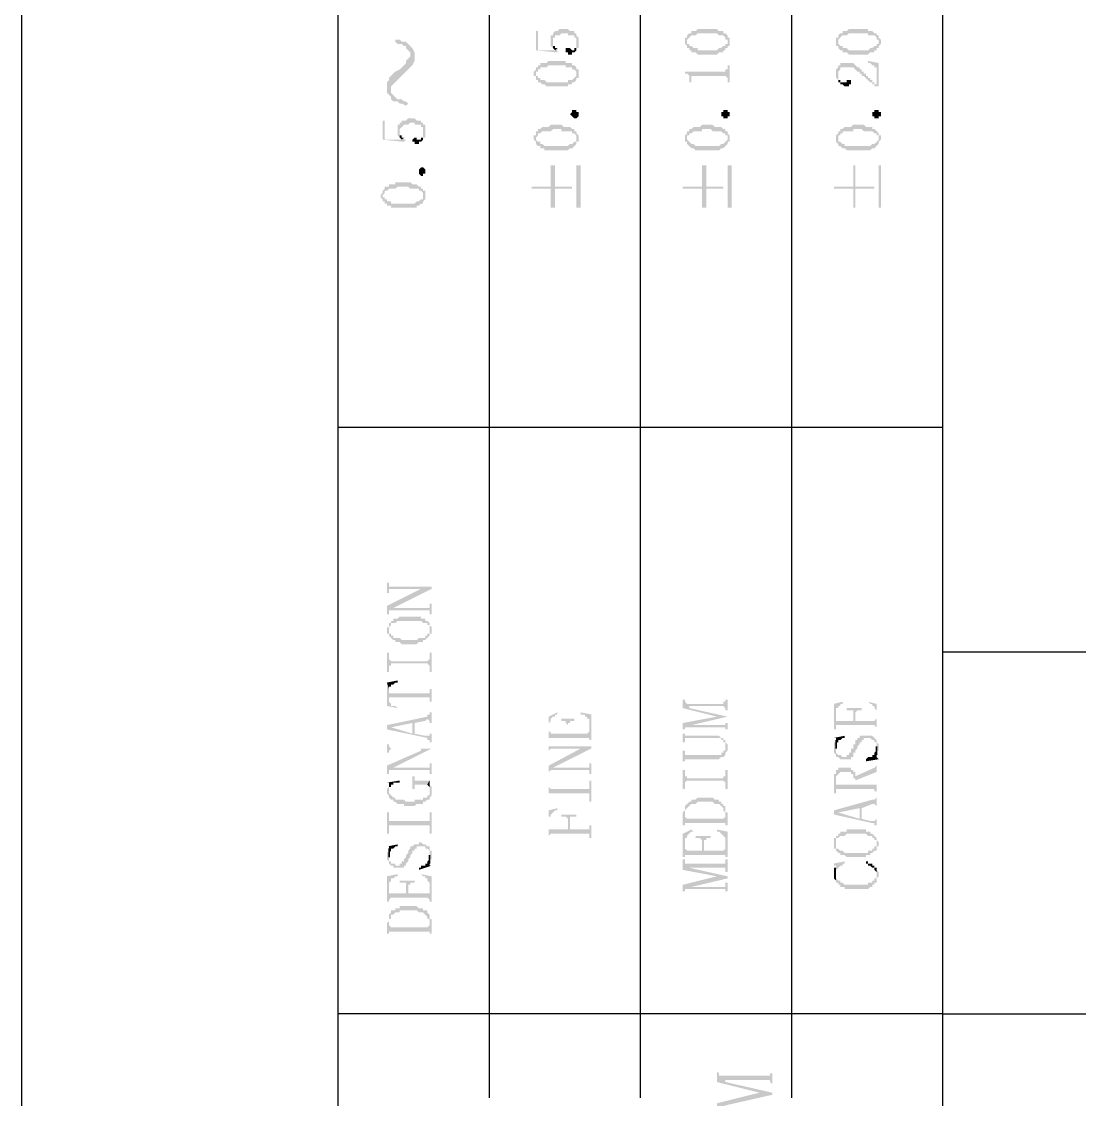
# Model space of a CAD drawing. Header units: inches. Extents: x 3613 to 8393, y -2205 to -794.
# Drawn here: x 6219.93 to 6242.36, y -1160.09 to -1137.24 of the extents above; entities that cross this region are included whole.
import ezdxf

# ---------------------------------------------------------------- set-up
doc = ezdxf.new("R2010")
doc.units = ezdxf.units.IN
doc.header["$MEASUREMENT"] = 0

msp = doc.modelspace()

# ---------------------------------------------------------------- hatches: boundary and pattern name
at = {"transparency": 33554559}
for points in [[(6230.836, -1137.444), (6230.836, -1137.851), (6231.288, -1137.896), (6231.288, -1137.851), (6231.288, -1137.805), (6231.242, -1137.851), (6230.881, -1137.851), (6230.881, -1137.444)], [(6231.152, -1137.625), (6231.152, -1137.715), (6231.152, -1137.76), (6231.152, -1137.76), (6231.197, -1137.805), (6231.197, -1137.67), (6231.197, -1137.58), (6231.242, -1137.58), (6231.242, -1137.535), (6231.333, -1137.535), (6231.378, -1137.489), (6231.513, -1137.489), (6231.513, -1137.535), (6231.649, -1137.535), (6231.649, -1137.58), (6231.694, -1137.58), (6231.694, -1137.625), (6231.694, -1137.67), (6231.694, -1137.805), (6231.739, -1137.805), (6231.739, -1137.76), (6231.739, -1137.67), (6231.739, -1137.625), (6231.739, -1137.58), (6231.694, -1137.535), (6231.694, -1137.489), (6231.649, -1137.489), (6231.649, -1137.444), (6231.558, -1137.444), (6231.513, -1137.399), (6231.333, -1137.399), (6231.288, -1137.444), (6231.242, -1137.444), (6231.197, -1137.489), (6231.197, -1137.535), (6231.152, -1137.535), (6231.152, -1137.58)], [(6233.995, -1137.67), (6233.995, -1137.715), (6233.995, -1137.715), (6234.041, -1137.76), (6234.041, -1137.805), (6234.041, -1137.67), (6234.041, -1137.625), (6234.041, -1137.625), (6234.086, -1137.58), (6234.086, -1137.58), (6234.131, -1137.535), (6234.221, -1137.535), (6234.266, -1137.489), (6234.672, -1137.489), (6234.718, -1137.535), (6234.808, -1137.535), (6234.853, -1137.58), (6234.853, -1137.625), (6234.898, -1137.625), (6234.898, -1137.67), (6234.898, -1137.535), (6234.898, -1137.535), (6234.853, -1137.489), (6234.808, -1137.489), (6234.808, -1137.444), (6234.718, -1137.444), (6234.672, -1137.399), (6234.266, -1137.399), (6234.221, -1137.444), (6234.131, -1137.444), (6234.131, -1137.489), (6234.086, -1137.489), (6234.041, -1137.535), (6234.041, -1137.58), (6233.995, -1137.58), (6233.995, -1137.625), (6233.995, -1137.625)], [(6237.2, -1137.67), (6237.2, -1137.715), (6237.2, -1137.76), (6237.245, -1137.76), (6237.245, -1137.805), (6237.245, -1137.67), (6237.245, -1137.625), (6237.245, -1137.625), (6237.29, -1137.58), (6237.29, -1137.58), (6237.335, -1137.535), (6237.426, -1137.535), (6237.471, -1137.489), (6237.877, -1137.489), (6237.877, -1137.535), (6238.012, -1137.535), (6238.057, -1137.58), (6238.057, -1137.625), (6238.102, -1137.625), (6238.102, -1137.67), (6238.102, -1137.535), (6238.057, -1137.535), (6238.057, -1137.489), (6238.012, -1137.489), (6237.967, -1137.444), (6237.877, -1137.444), (6237.877, -1137.399), (6237.471, -1137.399), (6237.426, -1137.444), (6237.335, -1137.444), (6237.335, -1137.489), (6237.29, -1137.489), (6237.245, -1137.535), (6237.245, -1137.58), (6237.2, -1137.58), (6237.2, -1137.625), (6237.2, -1137.625)], [(6227.857, -1137.67), (6227.857, -1137.67), (6227.903, -1137.715), (6227.993, -1137.715), (6228.038, -1137.76), (6228.083, -1137.76), (6228.083, -1137.805), (6228.128, -1137.851), (6228.173, -1137.896), (6228.173, -1138.212), (6228.173, -1138.212), (6228.219, -1138.166), (6228.264, -1138.076), (6228.264, -1137.896), (6228.219, -1137.805), (6228.173, -1137.76), (6228.173, -1137.76), (6228.128, -1137.715), (6228.083, -1137.67), (6227.993, -1137.67), (6227.948, -1137.625), (6227.857, -1137.625)], [(6231.197, -1137.805), (6231.197, -1137.805), (6231.242, -1137.851), (6231.242, -1137.851), (6231.288, -1137.805), (6231.242, -1137.805), (6231.242, -1137.76), (6231.197, -1137.76), (6231.197, -1137.715), (6231.197, -1137.67)], [(6231.468, -1137.851), (6231.468, -1137.896), (6231.513, -1137.896), (6231.513, -1137.941), (6231.603, -1137.941), (6231.603, -1137.896), (6231.649, -1137.896), (6231.694, -1137.851), (6231.694, -1137.67), (6231.694, -1137.76), (6231.694, -1137.805), (6231.649, -1137.805), (6231.649, -1137.851), (6231.603, -1137.851), (6231.558, -1137.805), (6231.468, -1137.805)], [(6234.041, -1137.805), (6234.086, -1137.805), (6234.086, -1137.851), (6234.131, -1137.851), (6234.131, -1137.896), (6234.221, -1137.896), (6234.266, -1137.941), (6234.672, -1137.941), (6234.718, -1137.896), (6234.808, -1137.896), (6234.808, -1137.851), (6234.853, -1137.851), (6234.853, -1137.805), (6234.898, -1137.805), (6234.898, -1137.76), (6234.943, -1137.76), (6234.943, -1137.715), (6234.943, -1137.67), (6234.943, -1137.625), (6234.943, -1137.58), (6234.898, -1137.58), (6234.898, -1137.535), (6234.898, -1137.67), (6234.898, -1137.715), (6234.853, -1137.715), (6234.853, -1137.76), (6234.808, -1137.76), (6234.763, -1137.805), (6234.718, -1137.805), (6234.672, -1137.851), (6234.266, -1137.851), (6234.266, -1137.805), (6234.176, -1137.805), (6234.131, -1137.76), (6234.086, -1137.76), (6234.086, -1137.715), (6234.041, -1137.715), (6234.041, -1137.67), (6234.041, -1137.67)], [(6237.245, -1137.805), (6237.245, -1137.805), (6237.29, -1137.851), (6237.335, -1137.851), (6237.335, -1137.896), (6237.426, -1137.896), (6237.471, -1137.941), (6237.877, -1137.941), (6237.922, -1137.896), (6238.012, -1137.896), (6238.012, -1137.851), (6238.057, -1137.851), (6238.057, -1137.805), (6238.102, -1137.805), (6238.102, -1137.76), (6238.102, -1137.76), (6238.148, -1137.715), (6238.148, -1137.67), (6238.148, -1137.625), (6238.148, -1137.625), (6238.102, -1137.58), (6238.102, -1137.535), (6238.102, -1137.67), (6238.102, -1137.715), (6238.057, -1137.715), (6238.057, -1137.76), (6238.012, -1137.76), (6237.967, -1137.805), (6237.922, -1137.805), (6237.877, -1137.851), (6237.471, -1137.851), (6237.426, -1137.805), (6237.335, -1137.805), (6237.335, -1137.76), (6237.29, -1137.76), (6237.245, -1137.715), (6237.245, -1137.67), (6237.245, -1137.67)], [(6227.677, -1138.663), (6227.677, -1138.753), (6227.722, -1138.798), (6227.767, -1138.843), (6227.767, -1138.618), (6227.812, -1138.573), (6227.857, -1138.528), (6227.903, -1138.482), (6227.948, -1138.437), (6227.993, -1138.392), (6228.038, -1138.347), (6228.083, -1138.302), (6228.083, -1138.302), (6228.128, -1138.257), (6228.173, -1138.212), (6228.173, -1137.941), (6228.173, -1137.986), (6228.128, -1138.031), (6228.083, -1138.076), (6228.083, -1138.121), (6228.038, -1138.166), (6227.993, -1138.212), (6227.948, -1138.257), (6227.857, -1138.302), (6227.857, -1138.302), (6227.812, -1138.347), (6227.767, -1138.392), (6227.722, -1138.437), (6227.722, -1138.482), (6227.677, -1138.528), (6227.677, -1138.573)], [(6230.791, -1138.347), (6230.791, -1138.392), (6230.836, -1138.392), (6230.836, -1138.437), (6230.836, -1138.482), (6230.836, -1138.347), (6230.836, -1138.302), (6230.881, -1138.302), (6230.881, -1138.257), (6230.926, -1138.257), (6230.926, -1138.212), (6231.062, -1138.212), (6231.107, -1138.166), (6231.468, -1138.166), (6231.468, -1138.212), (6231.603, -1138.212), (6231.603, -1138.257), (6231.649, -1138.257), (6231.694, -1138.302), (6231.694, -1138.347), (6231.694, -1138.212), (6231.694, -1138.212), (6231.649, -1138.166), (6231.603, -1138.166), (6231.603, -1138.121), (6231.468, -1138.121), (6231.468, -1138.076), (6231.107, -1138.076), (6231.062, -1138.121), (6230.926, -1138.121), (6230.926, -1138.166), (6230.881, -1138.166), (6230.881, -1138.212), (6230.836, -1138.212), (6230.836, -1138.257), (6230.836, -1138.257), (6230.791, -1138.302)], [(6230.836, -1138.482), (6230.881, -1138.482), (6230.881, -1138.528), (6230.926, -1138.528), (6230.972, -1138.573), (6231.017, -1138.573), (6231.062, -1138.618), (6231.513, -1138.618), (6231.513, -1138.573), (6231.603, -1138.573), (6231.603, -1138.528), (6231.649, -1138.528), (6231.694, -1138.482), (6231.694, -1138.437), (6231.739, -1138.437), (6231.739, -1138.392), (6231.739, -1138.347), (6231.739, -1138.302), (6231.739, -1138.257), (6231.694, -1138.257), (6231.694, -1138.212), (6231.694, -1138.347), (6231.694, -1138.392), (6231.694, -1138.392), (6231.649, -1138.437), (6231.649, -1138.437), (6231.603, -1138.482), (6231.513, -1138.482), (6231.513, -1138.528), (6231.062, -1138.528), (6231.017, -1138.482), (6230.926, -1138.482), (6230.926, -1138.437), (6230.881, -1138.437), (6230.881, -1138.392), (6230.836, -1138.392), (6230.836, -1138.347)], [(6233.995, -1138.302), (6233.995, -1138.347), (6234.041, -1138.347), (6234.086, -1138.392), (6234.086, -1138.437), (6234.086, -1138.528), (6234.131, -1138.528), (6234.131, -1138.437), (6234.131, -1138.392), (6234.853, -1138.392), (6234.898, -1138.437), (6234.898, -1138.528), (6234.943, -1138.528), (6234.943, -1138.166), (6234.898, -1138.166), (6234.898, -1138.212), (6234.898, -1138.257), (6234.853, -1138.257), (6234.853, -1138.302), (6234.808, -1138.302)], [(6237.2, -1138.347), (6237.2, -1138.392), (6237.2, -1138.437), (6237.2, -1138.437), (6237.245, -1138.482), (6237.245, -1138.347), (6237.245, -1138.302), (6237.245, -1138.302), (6237.29, -1138.257), (6237.29, -1138.212), (6237.561, -1138.212), (6237.606, -1138.257), (6237.606, -1138.257), (6237.651, -1138.302), (6237.696, -1138.302), (6237.696, -1138.347), (6237.741, -1138.347), (6237.741, -1138.392), (6237.787, -1138.392), (6237.832, -1138.437), (6237.832, -1138.437), (6237.877, -1138.482), (6237.877, -1138.482), (6237.922, -1138.528), (6237.967, -1138.528), (6237.967, -1138.573), (6238.012, -1138.573), (6238.012, -1138.618), (6238.057, -1138.618), (6238.057, -1138.573), (6238.012, -1138.573), (6238.012, -1138.528), (6237.967, -1138.528), (6237.967, -1138.482), (6237.922, -1138.482), (6237.922, -1138.437), (6237.877, -1138.437), (6237.877, -1138.392), (6237.832, -1138.392), (6237.832, -1138.347), (6237.787, -1138.347), (6237.787, -1138.302), (6237.741, -1138.302), (6237.741, -1138.257), (6237.696, -1138.257), (6237.696, -1138.212), (6237.651, -1138.212), (6237.606, -1138.166), (6237.606, -1138.166), (6237.561, -1138.121), (6237.29, -1138.121), (6237.29, -1138.166), (6237.245, -1138.166), (6237.245, -1138.212), (6237.245, -1138.212), (6237.2, -1138.257), (6237.2, -1138.302), (6237.2, -1138.302)], [(6237.877, -1138.076), (6237.877, -1138.121), (6237.922, -1138.121), (6237.967, -1138.166), (6238.012, -1138.166), (6238.012, -1138.212), (6238.057, -1138.212), (6238.057, -1138.618), (6238.102, -1138.618), (6238.102, -1138.121)], [(6237.245, -1138.482), (6237.245, -1138.528), (6237.29, -1138.528), (6237.29, -1138.573), (6237.335, -1138.573), (6237.38, -1138.618), (6237.471, -1138.618), (6237.471, -1138.573), (6237.516, -1138.573), (6237.516, -1138.528), (6237.516, -1138.482), (6237.426, -1138.482), (6237.426, -1138.528), (6237.29, -1138.528), (6237.29, -1138.482), (6237.245, -1138.482), (6237.245, -1138.437), (6237.245, -1138.392), (6237.245, -1138.392)], [(6227.767, -1138.843), (6227.767, -1138.889), (6227.812, -1138.934), (6227.903, -1138.934), (6227.948, -1138.979), (6227.993, -1138.979), (6228.083, -1139.024), (6228.128, -1138.979), (6228.083, -1138.934), (6228.038, -1138.934), (6227.993, -1138.889), (6227.903, -1138.889), (6227.857, -1138.843), (6227.857, -1138.843), (6227.812, -1138.798), (6227.767, -1138.753), (6227.767, -1138.708)], [(6231.739, -1139.205), (6231.739, -1139.25), (6231.739, -1139.25), (6231.694, -1139.295), (6231.649, -1139.295), (6231.603, -1139.25), (6231.603, -1139.25), (6231.558, -1139.205), (6231.558, -1139.205), (6231.603, -1139.159), (6231.603, -1139.114), (6231.694, -1139.114), (6231.694, -1139.159), (6231.739, -1139.159), (6231.739, -1139.205)], [(6234.943, -1139.205), (6234.943, -1139.25), (6234.898, -1139.25), (6234.898, -1139.295), (6234.808, -1139.295), (6234.808, -1139.25), (6234.763, -1139.25), (6234.763, -1139.205), (6234.763, -1139.159), (6234.808, -1139.159), (6234.808, -1139.114), (6234.898, -1139.114), (6234.898, -1139.159), (6234.943, -1139.159), (6234.943, -1139.205)], [(6238.148, -1139.205), (6238.148, -1139.25), (6238.102, -1139.25), (6238.102, -1139.295), (6238.012, -1139.295), (6238.012, -1139.25), (6237.967, -1139.25), (6237.967, -1139.205), (6237.967, -1139.159), (6238.012, -1139.159), (6238.012, -1139.114), (6238.102, -1139.114), (6238.102, -1139.159), (6238.148, -1139.159), (6238.148, -1139.205)], [(6227.587, -1139.34), (6227.587, -1139.746), (6228.038, -1139.791), (6228.083, -1139.746), (6228.038, -1139.746), (6228.038, -1139.701), (6227.993, -1139.746), (6227.632, -1139.746), (6227.632, -1139.34)], [(6227.903, -1139.52), (6227.903, -1139.611), (6227.903, -1139.656), (6227.903, -1139.656), (6227.948, -1139.701), (6227.948, -1139.566), (6227.948, -1139.52), (6227.948, -1139.52), (6227.993, -1139.475), (6227.993, -1139.475), (6228.038, -1139.43), (6228.128, -1139.43), (6228.173, -1139.385), (6228.264, -1139.385), (6228.264, -1139.43), (6228.399, -1139.43), (6228.399, -1139.475), (6228.444, -1139.475), (6228.444, -1139.52), (6228.444, -1139.566), (6228.444, -1139.701), (6228.489, -1139.701), (6228.489, -1139.656), (6228.489, -1139.566), (6228.489, -1139.52), (6228.489, -1139.43), (6228.444, -1139.43), (6228.444, -1139.385), (6228.399, -1139.385), (6228.399, -1139.34), (6228.309, -1139.34), (6228.264, -1139.295), (6228.128, -1139.295), (6228.083, -1139.34), (6227.993, -1139.34), (6227.993, -1139.385), (6227.948, -1139.385), (6227.948, -1139.43), (6227.903, -1139.43), (6227.903, -1139.475)], [(6227.948, -1139.701), (6227.948, -1139.701), (6227.993, -1139.746), (6227.993, -1139.746), (6228.038, -1139.701), (6227.993, -1139.701), (6227.993, -1139.656), (6227.948, -1139.656), (6227.948, -1139.611), (6227.948, -1139.566)], [(6228.219, -1139.746), (6228.219, -1139.791), (6228.264, -1139.791), (6228.264, -1139.836), (6228.354, -1139.836), (6228.354, -1139.791), (6228.399, -1139.791), (6228.444, -1139.746), (6228.444, -1139.566), (6228.444, -1139.656), (6228.444, -1139.701), (6228.399, -1139.701), (6228.399, -1139.746), (6228.309, -1139.746), (6228.309, -1139.701), (6228.264, -1139.701)], [(6230.791, -1139.701), (6230.791, -1139.746), (6230.791, -1139.746), (6230.836, -1139.791), (6230.836, -1139.836), (6230.836, -1139.701), (6230.836, -1139.701), (6230.881, -1139.656), (6230.881, -1139.611), (6230.926, -1139.611), (6230.972, -1139.566), (6231.152, -1139.566), (6231.197, -1139.52), (6231.378, -1139.52), (6231.378, -1139.566), (6231.603, -1139.566), (6231.603, -1139.611), (6231.649, -1139.611), (6231.694, -1139.656), (6231.694, -1139.701), (6231.694, -1139.566), (6231.649, -1139.566), (6231.649, -1139.52), (6231.603, -1139.52), (6231.558, -1139.475), (6231.423, -1139.475), (6231.378, -1139.43), (6231.152, -1139.43), (6231.107, -1139.475), (6230.972, -1139.475), (6230.926, -1139.52), (6230.881, -1139.52), (6230.881, -1139.566), (6230.836, -1139.566), (6230.836, -1139.611), (6230.836, -1139.656), (6230.791, -1139.656)], [(6233.995, -1139.701), (6233.995, -1139.746), (6233.995, -1139.791), (6234.041, -1139.791), (6234.041, -1139.836), (6234.041, -1139.701), (6234.041, -1139.656), (6234.086, -1139.656), (6234.086, -1139.611), (6234.131, -1139.611), (6234.176, -1139.566), (6234.357, -1139.566), (6234.357, -1139.52), (6234.537, -1139.52), (6234.582, -1139.566), (6234.763, -1139.566), (6234.808, -1139.611), (6234.853, -1139.611), (6234.853, -1139.656), (6234.898, -1139.656), (6234.898, -1139.701), (6234.898, -1139.566), (6234.853, -1139.566), (6234.853, -1139.52), (6234.808, -1139.52), (6234.763, -1139.475), (6234.627, -1139.475), (6234.582, -1139.43), (6234.357, -1139.43), (6234.311, -1139.475), (6234.176, -1139.475), (6234.131, -1139.52), (6234.086, -1139.52), (6234.086, -1139.566), (6234.041, -1139.566), (6234.041, -1139.611), (6234.041, -1139.611), (6233.995, -1139.656)], [(6237.2, -1139.701), (6237.2, -1139.746), (6237.2, -1139.791), (6237.2, -1139.791), (6237.245, -1139.836), (6237.245, -1139.701), (6237.245, -1139.656), (6237.29, -1139.656), (6237.29, -1139.611), (6237.335, -1139.611), (6237.335, -1139.566), (6237.561, -1139.566), (6237.561, -1139.52), (6237.741, -1139.52), (6237.787, -1139.566), (6237.967, -1139.566), (6238.012, -1139.611), (6238.057, -1139.611), (6238.057, -1139.656), (6238.102, -1139.656), (6238.102, -1139.701), (6238.102, -1139.611), (6238.057, -1139.566), (6238.057, -1139.566), (6238.012, -1139.52), (6237.967, -1139.52), (6237.967, -1139.475), (6237.832, -1139.475), (6237.787, -1139.43), (6237.561, -1139.43), (6237.516, -1139.475), (6237.38, -1139.475), (6237.335, -1139.52), (6237.29, -1139.52), (6237.29, -1139.566), (6237.245, -1139.566), (6237.245, -1139.611), (6237.245, -1139.611), (6237.2, -1139.656)], [(6230.836, -1139.836), (6230.881, -1139.881), (6230.926, -1139.881), (6230.926, -1139.927), (6231.017, -1139.927), (6231.017, -1139.972), (6231.513, -1139.972), (6231.558, -1139.927), (6231.603, -1139.927), (6231.649, -1139.881), (6231.649, -1139.881), (6231.694, -1139.836), (6231.694, -1139.791), (6231.739, -1139.791), (6231.739, -1139.746), (6231.739, -1139.701), (6231.739, -1139.656), (6231.739, -1139.656), (6231.694, -1139.611), (6231.694, -1139.746), (6231.694, -1139.791), (6231.649, -1139.791), (6231.603, -1139.836), (6231.558, -1139.836), (6231.513, -1139.881), (6231.017, -1139.881), (6230.972, -1139.836), (6230.926, -1139.836), (6230.926, -1139.791), (6230.881, -1139.791), (6230.836, -1139.746), (6230.836, -1139.701)], [(6234.041, -1139.836), (6234.086, -1139.881), (6234.086, -1139.881), (6234.131, -1139.927), (6234.176, -1139.927), (6234.221, -1139.972), (6234.718, -1139.972), (6234.763, -1139.927), (6234.808, -1139.927), (6234.853, -1139.881), (6234.853, -1139.881), (6234.898, -1139.836), (6234.898, -1139.791), (6234.943, -1139.791), (6234.943, -1139.746), (6234.943, -1139.701), (6234.943, -1139.656), (6234.943, -1139.656), (6234.898, -1139.611), (6234.898, -1139.746), (6234.898, -1139.746), (6234.853, -1139.791), (6234.853, -1139.791), (6234.808, -1139.836), (6234.763, -1139.836), (6234.718, -1139.881), (6234.221, -1139.881), (6234.176, -1139.836), (6234.131, -1139.836), (6234.086, -1139.791), (6234.086, -1139.791), (6234.041, -1139.746), (6234.041, -1139.701)], [(6237.245, -1139.836), (6237.245, -1139.881), (6237.29, -1139.881), (6237.335, -1139.927), (6237.38, -1139.927), (6237.426, -1139.972), (6237.922, -1139.972), (6237.967, -1139.927), (6238.012, -1139.927), (6238.057, -1139.881), (6238.057, -1139.881), (6238.102, -1139.836), (6238.102, -1139.791), (6238.102, -1139.791), (6238.148, -1139.746), (6238.148, -1139.701), (6238.148, -1139.656), (6238.102, -1139.656), (6238.102, -1139.611), (6238.102, -1139.746), (6238.102, -1139.746), (6238.057, -1139.791), (6238.057, -1139.791), (6238.012, -1139.836), (6237.967, -1139.836), (6237.922, -1139.881), (6237.38, -1139.881), (6237.38, -1139.836), (6237.335, -1139.836), (6237.29, -1139.791), (6237.245, -1139.791), (6237.245, -1139.746), (6237.245, -1139.701)], [(6228.489, -1140.423), (6228.489, -1140.468), (6228.444, -1140.468), (6228.444, -1140.513), (6228.399, -1140.513), (6228.354, -1140.468), (6228.354, -1140.423), (6228.354, -1140.378), (6228.354, -1140.378), (6228.399, -1140.333), (6228.444, -1140.333), (6228.489, -1140.378), (6228.489, -1140.423)], [(6230.746, -1140.739), (6230.746, -1140.784), (6231.152, -1140.784), (6231.152, -1141.19), (6231.242, -1141.19), (6231.242, -1140.784), (6231.603, -1140.784), (6231.603, -1140.739), (6231.242, -1140.739), (6231.242, -1140.288), (6231.152, -1140.288), (6231.152, -1140.739)], [(6231.784, -1141.19), (6231.784, -1140.288), (6231.694, -1140.288), (6231.694, -1141.19)], [(6233.95, -1140.739), (6233.95, -1140.784), (6234.357, -1140.784), (6234.357, -1141.19), (6234.447, -1141.19), (6234.447, -1140.784), (6234.808, -1140.784), (6234.808, -1140.739), (6234.447, -1140.739), (6234.447, -1140.288), (6234.357, -1140.288), (6234.357, -1140.739)], [(6234.988, -1141.19), (6234.988, -1140.288), (6234.898, -1140.288), (6234.898, -1141.19)], [(6237.155, -1140.739), (6237.155, -1140.784), (6237.561, -1140.784), (6237.561, -1141.19), (6237.606, -1141.19), (6237.606, -1140.784), (6238.012, -1140.784), (6238.012, -1140.739), (6237.606, -1140.739), (6237.606, -1140.288), (6237.561, -1140.288), (6237.561, -1140.739)], [(6238.148, -1141.19), (6238.148, -1140.288), (6238.102, -1140.288), (6238.102, -1141.19)], [(6227.542, -1140.92), (6227.542, -1140.965), (6227.587, -1141.01), (6227.587, -1141.055), (6227.587, -1140.92), (6227.587, -1140.92), (6227.632, -1140.874), (6227.632, -1140.829), (6227.677, -1140.829), (6227.722, -1140.784), (6227.857, -1140.784), (6227.903, -1140.739), (6228.128, -1140.739), (6228.173, -1140.784), (6228.354, -1140.784), (6228.354, -1140.829), (6228.399, -1140.829), (6228.444, -1140.874), (6228.444, -1140.92), (6228.444, -1140.784), (6228.399, -1140.784), (6228.399, -1140.739), (6228.354, -1140.739), (6228.309, -1140.694), (6228.219, -1140.694), (6228.173, -1140.649), (6227.857, -1140.649), (6227.857, -1140.694), (6227.722, -1140.694), (6227.722, -1140.739), (6227.632, -1140.739), (6227.632, -1140.784), (6227.632, -1140.784), (6227.587, -1140.829), (6227.587, -1140.874), (6227.587, -1140.874)], [(6227.587, -1141.055), (6227.632, -1141.055), (6227.632, -1141.1), (6227.677, -1141.1), (6227.677, -1141.145), (6227.767, -1141.145), (6227.767, -1141.19), (6228.309, -1141.19), (6228.309, -1141.145), (6228.354, -1141.145), (6228.399, -1141.1), (6228.444, -1141.1), (6228.444, -1141.055), (6228.444, -1141.055), (6228.489, -1141.01), (6228.489, -1140.965), (6228.489, -1140.92), (6228.489, -1140.874), (6228.489, -1140.829), (6228.444, -1140.829), (6228.444, -1140.965), (6228.444, -1141.01), (6228.399, -1141.01), (6228.354, -1141.055), (6228.309, -1141.055), (6228.264, -1141.1), (6227.767, -1141.1), (6227.767, -1141.055), (6227.677, -1141.055), (6227.677, -1141.01), (6227.632, -1141.01), (6227.632, -1140.965), (6227.587, -1140.965), (6227.587, -1140.92)], [(6227.677, -1149.134), (6227.677, -1149.359), (6227.722, -1149.359), (6227.722, -1149.269), (6228.625, -1149.269), (6228.625, -1149.224), (6227.722, -1149.224), (6227.722, -1149.134)], [(6227.677, -1149.63), (6227.677, -1149.811), (6227.722, -1149.811), (6227.722, -1149.72), (6227.767, -1149.72), (6227.812, -1149.675), (6228.625, -1149.269), (6228.399, -1149.269)], [(6227.767, -1149.72), (6228.58, -1149.72), (6228.58, -1149.811), (6228.625, -1149.811), (6228.625, -1149.585), (6228.58, -1149.585), (6228.58, -1149.63), (6228.58, -1149.675), (6227.812, -1149.675)], [(6227.722, -1150.036), (6227.722, -1150.127), (6227.722, -1150.081), (6227.722, -1150.081), (6227.767, -1150.036), (6227.767, -1149.991), (6227.857, -1149.991), (6227.903, -1149.946), (6228.399, -1149.946), (6228.444, -1149.991), (6228.534, -1149.991), (6228.534, -1150.036), (6228.58, -1150.036), (6228.58, -1150.081), (6228.58, -1150.127), (6228.58, -1149.991), (6228.58, -1149.991), (6228.534, -1149.946), (6228.489, -1149.946), (6228.489, -1149.901), (6228.399, -1149.901), (6228.399, -1149.856), (6227.948, -1149.856), (6227.903, -1149.901), (6227.812, -1149.901), (6227.812, -1149.946), (6227.767, -1149.946), (6227.767, -1149.991), (6227.722, -1149.991)], [(6227.677, -1150.127), (6227.677, -1150.172), (6227.677, -1150.217), (6227.722, -1150.217), (6227.722, -1150.262), (6227.722, -1150.262), (6227.767, -1150.307), (6227.767, -1150.307), (6227.812, -1150.352), (6227.857, -1150.352), (6227.857, -1150.397), (6227.948, -1150.397), (6227.993, -1150.442), (6228.309, -1150.442), (6228.354, -1150.397), (6228.444, -1150.397), (6228.444, -1150.352), (6228.489, -1150.352), (6228.534, -1150.307), (6228.534, -1150.307), (6228.58, -1150.262), (6228.58, -1150.217), (6228.625, -1150.217), (6228.625, -1150.172), (6228.625, -1150.127), (6228.625, -1150.081), (6228.625, -1150.081), (6228.58, -1150.036), (6228.58, -1150.127), (6228.58, -1150.172), (6228.58, -1150.217), (6228.534, -1150.217), (6228.534, -1150.262), (6228.489, -1150.262), (6228.489, -1150.307), (6228.354, -1150.307), (6228.309, -1150.352), (6227.993, -1150.352), (6227.948, -1150.307), (6227.812, -1150.307), (6227.812, -1150.262), (6227.767, -1150.262), (6227.767, -1150.217), (6227.722, -1150.217), (6227.722, -1150.172), (6227.722, -1150.036), (6227.722, -1150.081), (6227.677, -1150.081)], [(6227.677, -1150.623), (6227.677, -1151.029), (6227.722, -1151.029), (6227.722, -1150.894), (6227.767, -1150.894), (6227.767, -1150.849), (6228.534, -1150.849), (6228.58, -1150.894), (6228.58, -1151.029), (6228.625, -1151.029), (6228.625, -1150.623), (6228.58, -1150.623), (6228.58, -1150.758), (6228.58, -1150.758), (6228.534, -1150.803), (6227.767, -1150.803), (6227.722, -1150.758), (6227.722, -1150.623)], [(6227.677, -1151.255), (6227.722, -1151.39), (6227.722, -1151.345), (6227.767, -1151.345), (6227.767, -1151.3), (6227.812, -1151.3), (6227.857, -1151.255), (6227.903, -1151.255), (6227.903, -1151.21)], [(6227.677, -1151.255), (6227.677, -1151.751), (6227.903, -1151.796), (6227.903, -1151.796), (6227.857, -1151.751), (6227.767, -1151.751), (6227.767, -1151.706), (6227.767, -1151.706), (6227.722, -1151.661), (6227.722, -1151.39)], [(6227.722, -1151.39), (6227.722, -1151.616), (6227.722, -1151.571), (6228.58, -1151.571), (6228.58, -1151.661), (6228.625, -1151.661), (6228.625, -1151.39), (6228.58, -1151.39), (6228.58, -1151.435), (6228.58, -1151.48), (6227.722, -1151.48), (6227.722, -1151.435)], [(6233.95, -1151.616), (6233.95, -1151.796), (6234.672, -1151.977), (6234.898, -1151.977), (6234.086, -1151.796), (6234.086, -1151.751), (6234.041, -1151.706), (6234.041, -1151.706), (6233.995, -1151.661), (6233.995, -1151.616), (6233.995, -1151.616)], [(6234.041, -1151.706), (6234.086, -1151.751), (6234.808, -1151.751), (6234.853, -1151.796), (6234.853, -1151.842), (6234.898, -1151.842), (6234.898, -1151.616), (6234.853, -1151.616), (6234.853, -1151.661), (6234.808, -1151.661), (6234.808, -1151.706)], [(6237.155, -1151.706), (6237.155, -1152.248), (6237.2, -1152.248), (6237.2, -1151.887), (6237.2, -1151.842), (6237.2, -1151.796), (6237.245, -1151.796), (6237.245, -1151.751), (6237.29, -1151.751), (6237.29, -1151.706), (6237.335, -1151.706), (6237.335, -1151.661)], [(6237.877, -1151.661), (6237.877, -1151.661), (6237.922, -1151.706), (6237.967, -1151.706), (6237.967, -1151.751), (6238.012, -1151.751), (6238.012, -1151.796), (6238.012, -1151.796), (6238.057, -1151.842), (6238.057, -1151.887), (6238.057, -1152.248), (6238.057, -1151.706)], [(6227.677, -1152.157), (6227.677, -1152.248), (6227.767, -1152.203), (6228.219, -1152.112), (6228.219, -1152.338), (6228.264, -1152.112), (6228.489, -1152.067), (6228.489, -1152.067), (6228.534, -1152.022), (6228.58, -1152.067), (6228.58, -1152.112), (6228.625, -1152.112), (6228.625, -1151.887), (6228.58, -1151.887), (6228.58, -1151.932), (6228.534, -1151.932), (6228.534, -1151.977)], [(6231.107, -1151.977), (6231.107, -1152.473), (6231.107, -1152.112), (6231.107, -1152.112), (6231.152, -1152.067), (6231.152, -1152.022), (6231.152, -1152.022), (6231.197, -1151.977), (6231.242, -1151.977), (6231.242, -1151.932), (6231.288, -1151.932), (6231.288, -1151.887)], [(6231.784, -1151.932), (6231.874, -1151.932), (6231.874, -1151.977), (6231.919, -1151.977), (6231.919, -1152.022), (6231.965, -1152.022), (6231.965, -1152.067), (6231.965, -1152.473), (6232.01, -1152.473), (6232.01, -1151.932), (6231.784, -1151.887)], [(6237.2, -1152.203), (6237.2, -1152.157), (6238.012, -1152.157), (6238.057, -1152.203), (6238.057, -1152.022), (6238.057, -1152.022), (6238.012, -1152.067), (6237.606, -1152.067), (6237.606, -1151.932), (6237.561, -1152.067), (6237.2, -1152.067), (6237.2, -1151.887)], [(6237.426, -1151.796), (6237.426, -1151.842), (6237.561, -1151.842), (6237.561, -1151.887), (6237.561, -1152.067), (6237.606, -1151.932), (6237.606, -1151.887), (6237.606, -1151.887), (6237.651, -1151.842), (6237.741, -1151.842), (6237.741, -1151.796)], [(6227.677, -1152.248), (6228.534, -1152.428), (6228.534, -1152.473), (6228.58, -1152.473), (6228.58, -1152.519), (6228.625, -1152.519), (6228.625, -1152.338), (6228.58, -1152.338), (6228.58, -1152.383), (6228.489, -1152.383), (6228.264, -1152.338), (6228.264, -1152.112), (6228.219, -1152.338), (6227.767, -1152.203), (6227.767, -1152.203)], [(6231.107, -1152.473), (6231.107, -1152.428), (6231.965, -1152.428), (6231.965, -1152.293), (6231.965, -1152.293), (6231.919, -1152.338), (6231.513, -1152.338), (6231.513, -1152.157), (6231.513, -1152.338), (6231.152, -1152.338), (6231.152, -1152.293), (6231.107, -1152.293), (6231.107, -1152.112)], [(6231.378, -1152.022), (6231.378, -1152.067), (6231.468, -1152.067), (6231.468, -1152.112), (6231.468, -1152.112), (6231.513, -1152.157), (6231.513, -1152.338), (6231.513, -1152.157), (6231.513, -1152.112), (6231.558, -1152.112), (6231.558, -1152.067), (6231.649, -1152.067), (6231.649, -1152.022)], [(6233.95, -1152.112), (6233.95, -1152.248), (6233.995, -1152.248), (6233.995, -1152.203), (6234.041, -1152.203), (6234.131, -1152.157), (6234.898, -1151.977), (6234.672, -1151.977)], [(6234.041, -1152.203), (6234.853, -1152.203), (6234.853, -1152.248), (6234.898, -1152.248), (6234.898, -1152.112), (6234.853, -1152.112), (6234.853, -1152.157), (6234.131, -1152.157)], [(6233.95, -1152.338), (6233.95, -1152.519), (6233.995, -1152.519), (6233.995, -1152.473), (6233.995, -1152.428), (6234.763, -1152.428), (6234.763, -1152.473), (6234.808, -1152.473), (6234.808, -1152.519), (6234.853, -1152.519), (6234.853, -1152.609), (6234.853, -1152.473), (6234.808, -1152.473), (6234.808, -1152.428), (6234.763, -1152.428), (6234.718, -1152.383), (6233.995, -1152.383), (6233.995, -1152.338), (6233.995, -1152.338)], [(6227.677, -1152.564), (6227.677, -1152.744), (6227.722, -1152.744), (6227.722, -1152.699), (6227.722, -1152.699), (6227.767, -1152.654), (6228.399, -1152.654), (6228.399, -1152.699), (6228.625, -1152.654), (6227.767, -1152.654), (6227.722, -1152.609), (6227.722, -1152.564)], [(6231.107, -1152.519), (6231.107, -1152.744), (6231.107, -1152.699), (6231.107, -1152.699), (6231.152, -1152.654), (6232.01, -1152.654), (6232.01, -1152.609), (6231.107, -1152.609)], [(6233.95, -1152.699), (6233.95, -1152.925), (6233.995, -1152.925), (6233.995, -1152.88), (6234.718, -1152.88), (6234.763, -1152.834), (6234.808, -1152.834), (6234.853, -1152.789), (6234.853, -1152.744), (6234.853, -1152.744), (6234.898, -1152.699), (6234.898, -1152.609), (6234.898, -1152.564), (6234.898, -1152.564), (6234.853, -1152.519), (6234.853, -1152.654), (6234.853, -1152.699), (6234.808, -1152.699), (6234.808, -1152.744), (6234.763, -1152.744), (6234.763, -1152.789), (6233.995, -1152.789), (6233.995, -1152.744), (6233.995, -1152.699)], [(6237.155, -1152.654), (6237.155, -1152.744), (6237.155, -1152.744), (6237.2, -1152.789), (6237.2, -1152.834), (6237.245, -1152.834), (6237.29, -1152.88), (6237.516, -1152.88), (6237.516, -1152.834), (6237.561, -1152.834), (6237.561, -1152.789), (6237.561, -1152.744), (6237.606, -1152.744), (6237.606, -1152.699), (6237.606, -1152.699), (6237.651, -1152.654), (6237.651, -1152.609), (6237.651, -1152.609), (6237.696, -1152.564), (6237.696, -1152.519), (6237.741, -1152.519), (6237.741, -1152.473), (6237.787, -1152.473), (6237.787, -1152.428), (6237.922, -1152.428), (6237.967, -1152.473), (6238.012, -1152.473), (6238.012, -1152.519), (6238.057, -1152.519), (6238.057, -1152.609), (6238.057, -1152.744), (6238.057, -1152.699), (6238.102, -1152.699), (6238.102, -1152.609), (6238.102, -1152.564), (6238.057, -1152.519), (6238.057, -1152.473), (6238.057, -1152.473), (6238.012, -1152.428), (6238.012, -1152.428), (6237.967, -1152.383), (6237.696, -1152.383), (6237.696, -1152.428), (6237.651, -1152.428), (6237.651, -1152.473), (6237.606, -1152.473), (6237.606, -1152.564), (6237.561, -1152.564), (6237.561, -1152.654), (6237.516, -1152.654), (6237.516, -1152.744), (6237.471, -1152.744), (6237.471, -1152.789), (6237.426, -1152.789), (6237.426, -1152.834), (6237.335, -1152.834), (6237.29, -1152.789), (6237.245, -1152.789), (6237.2, -1152.744), (6237.2, -1152.699), (6237.2, -1152.519), (6237.155, -1152.519), (6237.155, -1152.564), (6237.155, -1152.609)], [(6237.155, -1152.428), (6237.2, -1152.428), (6237.2, -1152.609), (6237.2, -1152.519), (6237.245, -1152.519), (6237.245, -1152.473), (6237.29, -1152.473), (6237.335, -1152.428), (6237.38, -1152.428), (6237.38, -1152.383)], [(6227.677, -1153.015), (6227.677, -1153.195), (6227.722, -1153.195), (6227.722, -1153.15), (6227.722, -1153.105), (6227.767, -1153.105), (6227.812, -1153.06), (6228.625, -1152.654), (6228.399, -1152.699)], [(6231.107, -1153.015), (6231.107, -1153.195), (6231.107, -1153.15), (6231.107, -1153.15), (6231.152, -1153.105), (6231.152, -1153.105), (6231.197, -1153.06), (6232.01, -1152.654), (6231.784, -1152.654)], [(6237.832, -1152.88), (6237.832, -1152.925), (6238.102, -1152.88), (6238.057, -1152.834), (6238.057, -1152.654), (6238.057, -1152.699), (6238.012, -1152.744), (6238.012, -1152.789), (6237.967, -1152.789), (6237.967, -1152.834), (6237.877, -1152.834)], [(6227.767, -1153.105), (6228.58, -1153.105), (6228.58, -1153.15), (6228.58, -1153.195), (6228.625, -1153.195), (6228.625, -1152.97), (6228.58, -1152.97), (6228.58, -1153.06), (6227.812, -1153.06)], [(6231.152, -1153.105), (6231.965, -1153.105), (6231.965, -1153.195), (6232.01, -1153.195), (6232.01, -1152.97), (6231.965, -1152.97), (6231.965, -1153.015), (6231.965, -1153.06), (6231.197, -1153.06)], [(6237.155, -1153.286), (6237.155, -1153.602), (6237.2, -1153.602), (6237.2, -1153.286), (6237.2, -1153.241), (6237.2, -1153.241), (6237.245, -1153.195), (6237.245, -1153.195), (6237.29, -1153.15), (6237.516, -1153.15), (6237.516, -1153.195), (6237.561, -1153.195), (6237.561, -1153.241), (6237.561, -1153.286), (6237.606, -1153.286), (6237.606, -1153.421), (6237.606, -1153.15), (6237.561, -1153.15), (6237.561, -1153.105), (6237.516, -1153.105), (6237.516, -1153.06), (6237.245, -1153.06), (6237.245, -1153.105), (6237.2, -1153.105), (6237.2, -1153.15), (6237.2, -1153.195), (6237.155, -1153.195)], [(6237.606, -1153.241), (6237.606, -1153.331), (6238.057, -1153.15), (6238.057, -1152.97), (6238.057, -1153.015), (6238.057, -1153.015), (6238.012, -1153.06), (6238.012, -1153.06)], [(6228.219, -1153.241), (6228.219, -1153.511), (6228.264, -1153.511), (6228.264, -1153.466), (6228.264, -1153.421), (6228.534, -1153.421), (6228.58, -1153.331), (6228.264, -1153.331), (6228.264, -1153.286), (6228.264, -1153.241)], [(6233.95, -1153.105), (6233.95, -1153.511), (6233.995, -1153.511), (6233.995, -1153.376), (6233.995, -1153.376), (6234.041, -1153.331), (6234.808, -1153.331), (6234.853, -1153.376), (6234.853, -1153.511), (6234.898, -1153.511), (6234.898, -1153.105), (6234.853, -1153.105), (6234.853, -1153.241), (6234.808, -1153.241), (6234.808, -1153.286), (6234.041, -1153.286), (6234.041, -1153.241), (6233.995, -1153.241), (6233.995, -1153.105)], [(6237.2, -1153.557), (6237.2, -1153.511), (6238.012, -1153.511), (6238.012, -1153.557), (6238.057, -1153.557), (6238.057, -1153.602), (6238.057, -1153.376), (6238.057, -1153.421), (6237.606, -1153.421), (6237.606, -1153.241), (6237.606, -1153.15), (6237.606, -1153.421), (6237.2, -1153.421), (6237.2, -1153.331)], [(6227.677, -1153.376), (6227.722, -1153.376), (6227.722, -1153.557), (6227.722, -1153.511), (6227.722, -1153.466), (6227.767, -1153.466), (6227.767, -1153.421), (6227.812, -1153.421), (6227.812, -1153.376), (6227.948, -1153.376), (6227.948, -1153.331)], [(6227.677, -1153.557), (6227.677, -1153.602), (6227.677, -1153.602), (6227.722, -1153.647), (6227.722, -1153.692), (6227.722, -1153.692), (6227.767, -1153.737), (6227.812, -1153.737), (6227.812, -1153.782), (6227.857, -1153.782), (6227.903, -1153.827), (6228.038, -1153.827), (6228.038, -1153.872), (6228.264, -1153.872), (6228.309, -1153.827), (6228.444, -1153.827), (6228.444, -1153.782), (6228.489, -1153.782), (6228.534, -1153.737), (6228.58, -1153.737), (6228.58, -1153.692), (6228.58, -1153.692), (6228.625, -1153.647), (6228.625, -1153.602), (6228.625, -1153.511), (6228.625, -1153.466), (6228.625, -1153.466), (6228.58, -1153.421), (6228.58, -1153.557), (6228.58, -1153.602), (6228.58, -1153.647), (6228.534, -1153.647), (6228.534, -1153.692), (6228.444, -1153.692), (6228.444, -1153.737), (6228.264, -1153.737), (6228.264, -1153.782), (6228.083, -1153.782), (6228.038, -1153.737), (6227.857, -1153.737), (6227.857, -1153.692), (6227.812, -1153.692), (6227.767, -1153.647), (6227.767, -1153.647), (6227.722, -1153.602), (6227.722, -1153.557), (6227.722, -1153.421), (6227.722, -1153.466), (6227.677, -1153.511), (6227.677, -1153.511)], [(6228.534, -1153.421), (6228.58, -1153.466), (6228.58, -1153.511), (6228.58, -1153.557), (6228.58, -1153.421), (6228.58, -1153.331)], [(6231.107, -1153.331), (6231.107, -1153.782), (6231.107, -1153.602), (6231.965, -1153.602), (6231.965, -1153.782), (6232.01, -1153.782), (6232.01, -1153.331), (6231.965, -1153.331), (6231.965, -1153.466), (6231.965, -1153.511), (6231.152, -1153.511), (6231.107, -1153.466)], [(6233.95, -1154.053), (6233.95, -1154.279), (6233.995, -1154.279), (6233.995, -1154.053), (6233.995, -1154.008), (6233.995, -1153.963), (6234.041, -1153.918), (6234.041, -1153.918), (6234.086, -1153.872), (6234.086, -1153.872), (6234.131, -1153.827), (6234.221, -1153.827), (6234.266, -1153.782), (6234.582, -1153.782), (6234.627, -1153.827), (6234.718, -1153.827), (6234.763, -1153.872), (6234.763, -1153.872), (6234.808, -1153.918), (6234.808, -1153.963), (6234.808, -1153.963), (6234.853, -1154.008), (6234.853, -1154.053), (6234.853, -1154.279), (6234.898, -1154.279), (6234.898, -1154.053), (6234.898, -1154.008), (6234.853, -1154.008), (6234.853, -1153.918), (6234.853, -1153.872), (6234.808, -1153.872), (6234.808, -1153.827), (6234.763, -1153.827), (6234.763, -1153.782), (6234.718, -1153.782), (6234.718, -1153.737), (6234.627, -1153.737), (6234.582, -1153.692), (6234.266, -1153.692), (6234.221, -1153.737), (6234.131, -1153.737), (6234.131, -1153.782), (6234.086, -1153.782), (6234.041, -1153.827), (6234.041, -1153.827), (6233.995, -1153.872), (6233.995, -1153.963), (6233.995, -1153.963), (6233.95, -1154.008), (6233.95, -1154.008)], [(6237.155, -1153.963), (6237.155, -1154.053), (6237.245, -1154.008), (6237.696, -1153.918), (6237.696, -1154.143), (6237.741, -1153.918), (6237.967, -1153.827), (6238.012, -1153.827), (6238.057, -1153.872), (6238.057, -1153.918), (6238.057, -1153.692), (6238.057, -1153.692), (6238.012, -1153.737), (6237.967, -1153.737)], [(6231.107, -1153.963), (6231.107, -1154.549), (6231.107, -1154.188), (6231.107, -1154.098), (6231.152, -1154.098), (6231.152, -1154.053), (6231.152, -1154.053), (6231.197, -1154.008), (6231.197, -1154.008), (6231.242, -1153.963), (6231.288, -1153.963), (6231.288, -1153.918)], [(6237.155, -1154.053), (6237.967, -1154.234), (6238.012, -1154.234), (6238.012, -1154.279), (6238.057, -1154.279), (6238.057, -1154.324), (6238.057, -1154.143), (6238.057, -1154.143), (6238.012, -1154.188), (6237.922, -1154.188), (6237.741, -1154.143), (6237.741, -1153.918), (6237.696, -1154.143), (6237.245, -1154.008), (6237.245, -1154.008)], [(6227.677, -1154.008), (6227.677, -1154.459), (6227.722, -1154.459), (6227.722, -1154.324), (6227.722, -1154.279), (6228.58, -1154.279), (6228.58, -1154.459), (6228.625, -1154.459), (6228.625, -1154.008), (6228.58, -1154.008), (6228.58, -1154.143), (6228.58, -1154.188), (6227.722, -1154.188), (6227.722, -1154.008)], [(6231.107, -1154.504), (6231.107, -1154.504), (6231.152, -1154.459), (6231.965, -1154.459), (6231.965, -1154.549), (6232.01, -1154.549), (6232.01, -1154.279), (6231.965, -1154.279), (6231.965, -1154.324), (6231.965, -1154.369), (6231.558, -1154.369), (6231.558, -1154.188), (6231.513, -1154.369), (6231.107, -1154.369), (6231.107, -1154.188)], [(6231.378, -1154.053), (6231.378, -1154.098), (6231.468, -1154.098), (6231.513, -1154.143), (6231.513, -1154.369), (6231.558, -1154.188), (6231.558, -1154.143), (6231.558, -1154.098), (6231.694, -1154.098), (6231.694, -1154.053)], [(6233.995, -1154.279), (6233.995, -1154.234), (6234.853, -1154.234), (6234.853, -1154.279), (6234.853, -1154.053), (6234.853, -1154.098), (6234.853, -1154.098), (6234.808, -1154.143), (6234.041, -1154.143), (6233.995, -1154.098), (6233.995, -1154.053)], [(6233.95, -1154.459), (6233.95, -1154.956), (6233.995, -1154.956), (6233.995, -1154.595), (6233.995, -1154.549), (6234.041, -1154.549), (6234.041, -1154.504), (6234.041, -1154.504), (6234.086, -1154.459), (6234.086, -1154.459), (6234.131, -1154.414), (6234.176, -1154.414), (6234.131, -1154.369)], [(6234.672, -1154.414), (6234.718, -1154.414), (6234.763, -1154.459), (6234.763, -1154.459), (6234.808, -1154.504), (6234.808, -1154.504), (6234.853, -1154.549), (6234.853, -1154.956), (6234.898, -1154.956), (6234.898, -1154.414), (6234.672, -1154.369)], [(6237.2, -1154.549), (6237.2, -1154.685), (6237.2, -1154.595), (6237.2, -1154.549), (6237.245, -1154.549), (6237.29, -1154.504), (6237.38, -1154.504), (6237.426, -1154.459), (6237.832, -1154.459), (6237.877, -1154.504), (6237.967, -1154.504), (6237.967, -1154.549), (6238.012, -1154.549), (6238.012, -1154.595), (6238.057, -1154.595), (6238.057, -1154.64), (6238.057, -1154.685), (6238.057, -1154.549), (6238.057, -1154.549), (6238.012, -1154.504), (6238.012, -1154.504), (6237.967, -1154.459), (6237.922, -1154.459), (6237.922, -1154.414), (6237.832, -1154.414), (6237.832, -1154.369), (6237.426, -1154.369), (6237.426, -1154.414), (6237.29, -1154.414), (6237.29, -1154.459), (6237.245, -1154.459), (6237.245, -1154.504), (6237.2, -1154.504)], [(6227.677, -1154.956), (6227.677, -1155.001), (6227.677, -1155.001), (6227.722, -1155.046), (6227.722, -1155.091), (6227.722, -1155.091), (6227.767, -1155.136), (6227.812, -1155.136), (6227.812, -1155.181), (6228.038, -1155.181), (6228.038, -1155.136), (6228.083, -1155.136), (6228.083, -1155.091), (6228.083, -1155.091), (6228.128, -1155.046), (6228.128, -1155.001), (6228.173, -1154.956), (6228.173, -1154.911), (6228.219, -1154.865), (6228.219, -1154.82), (6228.264, -1154.82), (6228.264, -1154.775), (6228.309, -1154.775), (6228.309, -1154.73), (6228.489, -1154.73), (6228.489, -1154.775), (6228.534, -1154.775), (6228.58, -1154.82), (6228.58, -1154.865), (6228.58, -1155.046), (6228.58, -1155.001), (6228.625, -1155.001), (6228.625, -1154.956), (6228.625, -1154.911), (6228.625, -1154.865), (6228.625, -1154.82), (6228.58, -1154.82), (6228.58, -1154.775), (6228.58, -1154.73), (6228.534, -1154.73), (6228.489, -1154.685), (6228.444, -1154.685), (6228.399, -1154.64), (6228.354, -1154.64), (6228.354, -1154.685), (6228.264, -1154.685), (6228.219, -1154.73), (6228.173, -1154.73), (6228.173, -1154.775), (6228.173, -1154.775), (6228.128, -1154.82), (6228.128, -1154.865), (6228.083, -1154.911), (6228.083, -1154.956), (6228.038, -1155.001), (6228.038, -1155.046), (6227.993, -1155.046), (6227.993, -1155.091), (6227.948, -1155.091), (6227.948, -1155.136), (6227.857, -1155.136), (6227.857, -1155.091), (6227.767, -1155.091), (6227.767, -1155.046), (6227.722, -1155.046), (6227.722, -1154.956), (6227.722, -1154.82), (6227.722, -1154.82), (6227.677, -1154.865), (6227.677, -1154.911)], [(6233.995, -1154.956), (6233.995, -1154.911), (6234.853, -1154.911), (6234.853, -1154.956), (6234.853, -1154.775), (6234.853, -1154.775), (6234.808, -1154.82), (6234.402, -1154.82), (6234.402, -1154.64), (6234.357, -1154.82), (6234.041, -1154.82), (6233.995, -1154.775), (6233.995, -1154.595)], [(6234.221, -1154.504), (6234.221, -1154.549), (6234.311, -1154.549), (6234.357, -1154.595), (6234.357, -1154.64), (6234.357, -1154.82), (6234.402, -1154.64), (6234.402, -1154.595), (6234.447, -1154.595), (6234.447, -1154.549), (6234.537, -1154.549), (6234.537, -1154.504)], [(6237.155, -1154.685), (6237.155, -1154.73), (6237.155, -1154.775), (6237.2, -1154.775), (6237.2, -1154.82), (6237.2, -1154.82), (6237.245, -1154.865), (6237.29, -1154.865), (6237.29, -1154.911), (6237.38, -1154.911), (6237.426, -1154.956), (6237.832, -1154.956), (6237.832, -1154.911), (6237.922, -1154.911), (6237.922, -1154.865), (6237.967, -1154.865), (6238.012, -1154.82), (6238.057, -1154.82), (6238.057, -1154.775), (6238.057, -1154.73), (6238.102, -1154.73), (6238.102, -1154.685), (6238.102, -1154.64), (6238.102, -1154.64), (6238.057, -1154.595), (6238.057, -1154.549), (6238.057, -1154.685), (6238.057, -1154.73), (6238.012, -1154.73), (6238.012, -1154.775), (6237.967, -1154.775), (6237.967, -1154.82), (6237.877, -1154.82), (6237.877, -1154.865), (6237.38, -1154.865), (6237.335, -1154.82), (6237.29, -1154.82), (6237.245, -1154.775), (6237.2, -1154.775), (6237.2, -1154.73), (6237.2, -1154.685), (6237.2, -1154.549), (6237.155, -1154.549), (6237.155, -1154.595), (6237.155, -1154.64)], [(6227.677, -1154.73), (6227.722, -1154.73), (6227.722, -1154.865), (6227.722, -1154.865), (6227.767, -1154.82), (6227.767, -1154.775), (6227.812, -1154.775), (6227.857, -1154.73), (6227.903, -1154.73), (6227.903, -1154.685)], [(6228.354, -1155.181), (6228.354, -1155.226), (6228.625, -1155.136), (6228.58, -1155.136), (6228.58, -1154.956), (6228.58, -1155.001), (6228.58, -1155.001), (6228.534, -1155.046), (6228.534, -1155.091), (6228.489, -1155.091), (6228.489, -1155.136), (6228.399, -1155.136), (6228.399, -1155.181)], [(6233.95, -1155.001), (6233.95, -1155.226), (6234.672, -1155.362), (6234.672, -1155.362), (6234.898, -1155.407), (6234.898, -1155.362), (6234.086, -1155.181), (6234.086, -1155.181), (6234.041, -1155.091), (6233.995, -1155.091), (6233.995, -1155.001)], [(6234.041, -1155.091), (6234.086, -1155.181), (6234.853, -1155.181), (6234.853, -1155.272), (6234.898, -1155.272), (6234.898, -1155.001), (6234.853, -1155.001), (6234.853, -1155.046), (6234.853, -1155.091), (6234.808, -1155.091)], [(6237.155, -1155.091), (6237.155, -1155.136), (6237.2, -1155.136), (6237.2, -1155.452), (6237.2, -1155.317), (6237.2, -1155.226), (6237.2, -1155.226), (6237.245, -1155.181), (6237.245, -1155.181), (6237.29, -1155.136), (6237.335, -1155.136), (6237.335, -1155.091), (6237.38, -1155.091), (6237.38, -1155.046)], [(6237.832, -1155.091), (6237.877, -1155.091), (6237.877, -1155.136), (6237.922, -1155.136), (6237.967, -1155.181), (6238.012, -1155.181), (6238.012, -1155.226), (6238.012, -1155.226), (6238.057, -1155.272), (6238.057, -1155.317), (6238.057, -1155.181), (6238.012, -1155.181), (6238.012, -1155.136), (6237.967, -1155.136), (6237.967, -1155.091), (6237.877, -1155.091), (6237.877, -1155.046), (6237.832, -1155.046)], [(6227.677, -1155.362), (6227.677, -1155.903), (6227.722, -1155.903), (6227.722, -1155.542), (6227.722, -1155.497), (6227.722, -1155.497), (6227.767, -1155.452), (6227.767, -1155.407), (6227.812, -1155.407), (6227.857, -1155.362), (6227.903, -1155.362), (6227.903, -1155.317)], [(6228.399, -1155.317), (6228.399, -1155.317), (6228.444, -1155.362), (6228.489, -1155.362), (6228.489, -1155.407), (6228.534, -1155.407), (6228.534, -1155.452), (6228.58, -1155.497), (6228.58, -1155.542), (6228.58, -1155.903), (6228.625, -1155.903), (6228.625, -1155.362)], [(6237.155, -1155.317), (6237.155, -1155.362), (6237.155, -1155.407), (6237.155, -1155.407), (6237.2, -1155.452), (6237.2, -1155.181), (6237.155, -1155.181), (6237.155, -1155.272), (6237.155, -1155.272)], [(6237.2, -1155.452), (6237.2, -1155.497), (6237.245, -1155.497), (6237.245, -1155.542), (6237.29, -1155.542), (6237.29, -1155.587), (6237.38, -1155.587), (6237.38, -1155.633), (6237.877, -1155.633), (6237.922, -1155.587), (6237.967, -1155.587), (6237.967, -1155.542), (6238.012, -1155.542), (6238.012, -1155.497), (6238.057, -1155.497), (6238.057, -1155.452), (6238.057, -1155.407), (6238.102, -1155.362), (6238.102, -1155.317), (6238.102, -1155.272), (6238.057, -1155.226), (6238.057, -1155.181), (6238.057, -1155.362), (6238.057, -1155.407), (6238.012, -1155.407), (6238.012, -1155.452), (6237.967, -1155.452), (6237.967, -1155.497), (6237.877, -1155.497), (6237.877, -1155.542), (6237.38, -1155.542), (6237.335, -1155.497), (6237.29, -1155.497), (6237.29, -1155.452), (6237.245, -1155.452), (6237.2, -1155.407), (6237.2, -1155.362), (6237.2, -1155.317)], [(6227.722, -1155.858), (6227.722, -1155.858), (6227.767, -1155.813), (6228.534, -1155.813), (6228.58, -1155.858), (6228.58, -1155.678), (6228.58, -1155.723), (6228.128, -1155.723), (6228.128, -1155.587), (6228.083, -1155.723), (6227.722, -1155.723), (6227.722, -1155.542)], [(6227.948, -1155.452), (6227.948, -1155.497), (6228.083, -1155.497), (6228.083, -1155.542), (6228.083, -1155.723), (6228.128, -1155.587), (6228.128, -1155.542), (6228.173, -1155.542), (6228.173, -1155.497), (6228.264, -1155.497), (6228.264, -1155.452)], [(6233.95, -1155.542), (6233.95, -1155.678), (6233.995, -1155.678), (6233.995, -1155.633), (6234.041, -1155.633), (6234.131, -1155.587), (6234.898, -1155.407), (6234.672, -1155.362)], [(6234.041, -1155.633), (6234.853, -1155.633), (6234.853, -1155.678), (6234.898, -1155.678), (6234.898, -1155.497), (6234.853, -1155.497), (6234.853, -1155.542), (6234.853, -1155.587), (6234.131, -1155.587)], [(6227.677, -1156.355), (6227.677, -1156.58), (6227.722, -1156.58), (6227.722, -1156.355), (6227.722, -1156.264), (6227.767, -1156.264), (6227.767, -1156.219), (6227.767, -1156.174), (6227.812, -1156.174), (6227.857, -1156.129), (6227.948, -1156.129), (6227.948, -1156.084), (6228.309, -1156.084), (6228.354, -1156.129), (6228.444, -1156.129), (6228.489, -1156.174), (6228.489, -1156.174), (6228.534, -1156.219), (6228.534, -1156.264), (6228.58, -1156.264), (6228.58, -1156.31), (6228.58, -1156.355), (6228.58, -1156.58), (6228.625, -1156.58), (6228.625, -1156.355), (6228.625, -1156.264), (6228.58, -1156.264), (6228.58, -1156.219), (6228.58, -1156.174), (6228.58, -1156.174), (6228.534, -1156.129), (6228.534, -1156.084), (6228.444, -1156.084), (6228.444, -1156.039), (6228.354, -1156.039), (6228.309, -1155.994), (6227.948, -1155.994), (6227.948, -1156.039), (6227.857, -1156.039), (6227.857, -1156.084), (6227.767, -1156.084), (6227.767, -1156.129), (6227.767, -1156.129), (6227.722, -1156.174), (6227.722, -1156.219), (6227.722, -1156.31), (6227.722, -1156.31)], [(6227.722, -1156.58), (6227.722, -1156.535), (6228.58, -1156.535), (6228.58, -1156.58), (6228.58, -1156.355), (6228.58, -1156.4), (6228.58, -1156.4), (6228.534, -1156.445), (6227.767, -1156.445), (6227.722, -1156.4), (6227.722, -1156.355)], [(6234.672, -1159.497), (6234.672, -1159.723), (6235.575, -1159.949), (6235.575, -1159.949), (6235.846, -1159.994), (6235.846, -1159.949), (6234.853, -1159.723), (6234.853, -1159.678), (6234.763, -1159.588), (6234.718, -1159.588), (6234.718, -1159.542), (6234.718, -1159.542), (6234.672, -1159.497)], [(6234.763, -1159.588), (6234.853, -1159.678), (6235.801, -1159.678), (6235.801, -1159.723), (6235.801, -1159.723), (6235.846, -1159.768), (6235.846, -1159.813), (6235.846, -1159.497), (6235.846, -1159.542), (6235.801, -1159.542), (6235.801, -1159.588), (6235.756, -1159.588)], [(6234.672, -1160.174), (6234.672, -1160.355), (6234.672, -1160.31), (6234.718, -1160.31), (6234.718, -1160.265), (6234.763, -1160.265), (6234.853, -1160.219), (6235.846, -1159.994), (6235.575, -1159.949)]]:
    msp.add_hatch(color=256, dxfattribs=at).paths.add_polyline_path(points)

# ---------------------------------------------------------------- linework, layer by layer
msp.add_line((6226.639, -894.646), (6226.639, -1181.386))
for points in [[(6639.932, -1185.646), (6639.932, -888.646), (6219.932, -888.646), (6219.932, -1185.646)], [(6237.2, -1152.519), (6237.2, -1152.654), (6237.2, -1152.609), (6237.2, -1152.473), (6237.2, -1152.473)], [(6238.057, -1152.654), (6238.057, -1152.789), (6238.057, -1152.609)], [(6227.722, -1154.82), (6227.722, -1154.956), (6227.722, -1154.775), (6227.722, -1154.775)], [(6228.58, -1154.956), (6228.58, -1155.091), (6228.58, -1154.911)]]:
    msp.add_lwpolyline(points, close=True)
for points in [[(6239.456, -894.646), (6239.456, -1181.386)], [(6229.843, -1067.038), (6229.843, -1160.056)], [(6233.048, -1067.038), (6233.048, -1160.056)], [(6236.252, -1067.038), (6236.252, -1160.056)], [(6226.639, -1145.839), (6239.456, -1145.839)], [(6239.456, -1150.606), (6635.894, -1150.606)], [(6239.456, -1158.279), (6226.639, -1158.279)], [(6239.456, -1158.279), (6535.587, -1158.279)]]:
    msp.add_lwpolyline(points)

doc.saveas('drawing.dxf')
